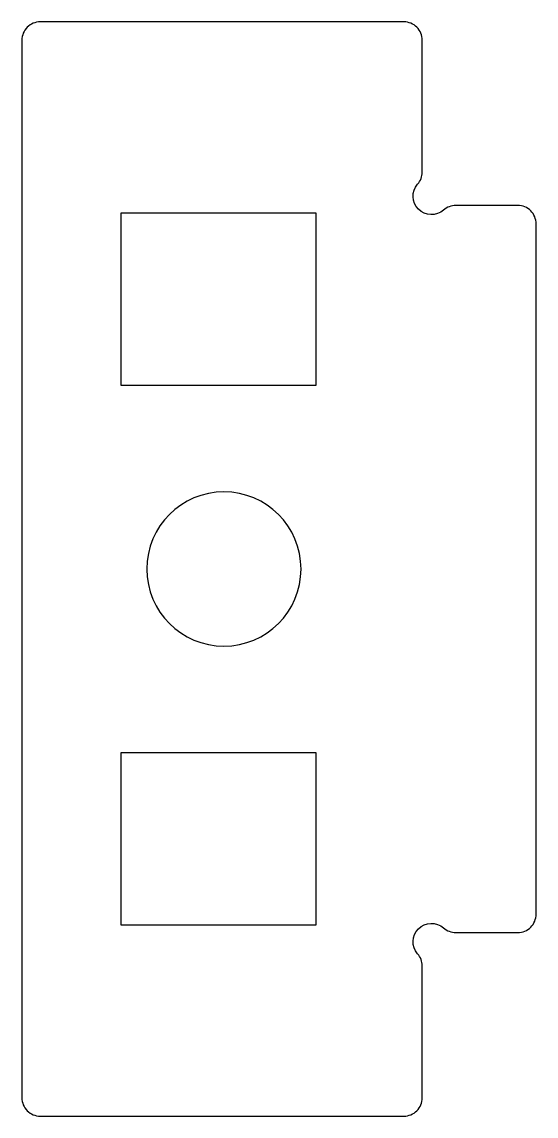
# Model space of a CAD drawing. Header units: millimetres. Extents: x -370 to -356, y -15 to 14.8.
import ezdxf

# ---------------------------------------------------------------- set-up
doc = ezdxf.new("R2010")
doc.units = ezdxf.units.MM
doc.layers.get('0').update_dxf_attribs({"linetype": 'CONTINUOUS'})

msp = doc.modelspace()

# ---------------------------------------------------------------- linework, layer by layer
msp.add_lwpolyline([(-370, 14.3), (-370, -14.5, 0.414214), (-369.5, -15), (-359.6, -15, 0.414214), (-359.1, -14.5), (-359.1, -10.911, 0.182676), (-359.225, -10.581, -0.939221), (-358.519, -9.875, 0.182676), (-358.189, -10), (-356.5, -10, 0.414214), (-356, -9.5), (-356, 9.3, 0.414214), (-356.5, 9.8), (-358.189, 9.8, 0.182676), (-358.519, 9.675, -0.939221), (-359.225, 10.381, 0.182676), (-359.1, 10.711), (-359.1, 14.3, 0.414214), (-359.6, 14.8), (-369.5, 14.8, 0.414214)], format="xyb", close=True)
for points in [[(-367.3, 4.9), (-367.3, 9.6), (-362, 9.6), (-362, 4.9)], [(-367.3, -9.8), (-367.3, -5.1), (-362, -5.1), (-362, -9.8)]]:
    msp.add_lwpolyline(points, close=True)
at = {"extrusion": (0, 0, -1)}
msp.add_circle((364.5, -0.1), 2.1, dxfattribs=at)

doc.saveas('drawing.dxf')
